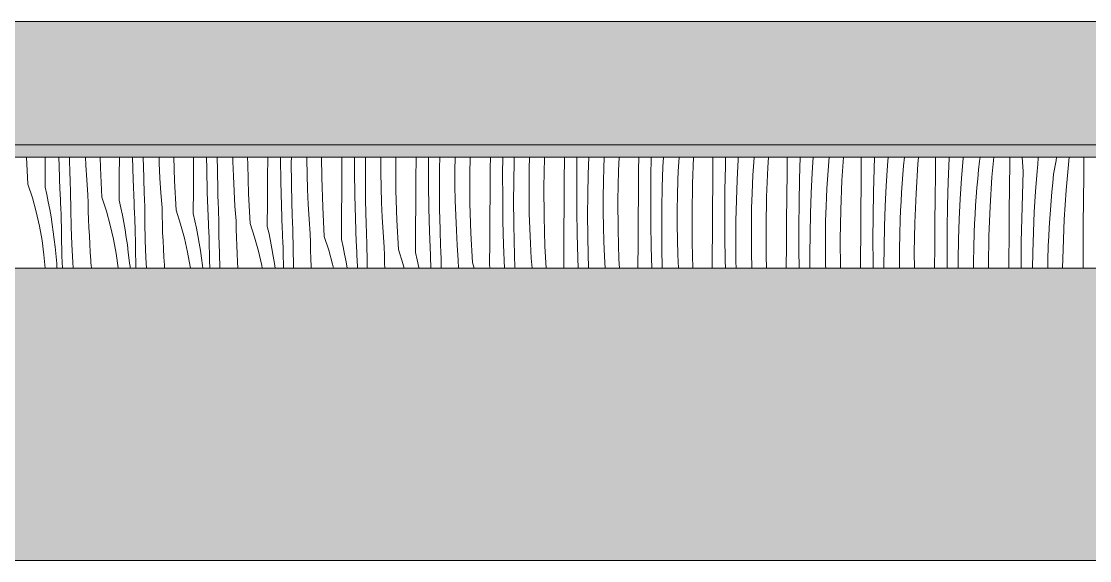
# Model space of a CAD drawing. Header units: millimetres. Extents: x -5804 to 56024, y 506 to 54141.
# Drawn here: x 41589 to 43320, y 28372 to 29245 of the extents above; entities that cross this region are included whole.
import ezdxf

# ---------------------------------------------------------------- set-up
doc = ezdxf.new("R2010")
doc.units = ezdxf.units.MM
doc.layers.add('2D Drafting - General2', color=251, linetype='Continuous', lineweight=15)
doc.layers.add('2D Drafting - General81', color=251, linetype='Continuous', lineweight=20)

# ---------------------------------------------------------------- blocks, each defined once
blk = doc.blocks.new('*X26')
at = {"layer": '2D Drafting - General81', "linetype": 'Continuous'}
for p, q in [((-53622.6, -105060.6), (-53624.9, -105016.9)), ((-53594.5, -105026.2), (-53594.4, -105016.9)), ((-53572, -105031.7), (-53572.4, -105016.9)), ((-53555, -105028.5), (-53555.2, -105016.9)), ((-53528.6, -105029.6), (-53529.1, -105016.9)), ((-53505, -105034.1), (-53505.5, -105016.9)), ((-53474.4, -105047.4), (-53474.2, -105016.9)), ((-53451.9, -105052.8), (-53452.8, -105016.9)), ((-53434.9, -105049.6), (-53435.6, -105016.9)), ((-53409.6, -105026.7), (-53409.9, -105016.9)), ((-53385, -105055.2), (-53386.1, -105016.9)), ((-53354.1, -105029.2), (-53354, -105016.9)), ((-53332.8, -105035.9), (-53333.1, -105016.9)), ((-53315.5, -105037.8), (-53315.7, -105016.9)), ((-53290.2, -105023.7), (-53290.3, -105016.9)), ((-53266.3, -105028.6), (-53266.4, -105016.9)), ((-53234, -105050.4), (-53233.8, -105016.9)), ((-53213.3, -105018.9), (-53213.3, -105016.9)), ((-53212.8, -105057), (-53213.3, -105018.9)), ((-53195.7, -105025.9), (-53195.6, -105016.9)), ((-53170.5, -105020.7), (-53170.5, -105016.9)), ((-53146.3, -105049.8), (-53146.5, -105016.9)), ((-53113.7, -105032.2), (-53113.6, -105016.9)), ((-53093.3, -105040.1), (-53093.4, -105016.9)), ((-53075.6, -105047.1), (-53075.4, -105016.9)), ((-53050.5, -105017.7), (-53050.5, -105016.9)), ((-53050.5, -105041.9), (-53050.5, -105017.7)), ((-53026.5, -105023.1), (-53026.4, -105016.9)), ((-52993.6, -105053.4), (-52993.3, -105016.9)), ((-52973.4, -105023.1), (-52973.3, -105016.9)), ((-52955.3, -105035.2), (-52955, -105016.9)), ((-52930.4, -105038.9), (-52930.1, -105016.9)), ((-52906.4, -105044.3), (-52905.9, -105016.9)), ((-52873.2, -105035.2), (-52873.1, -105016.9)), ((-52853.3, -105044.2), (-52853.1, -105016.9)), ((-52834.6, -105023.3), (-52834.4, -105016.9)), ((-52810, -105035.9), (-52809.4, -105016.9)), ((-52786.3, -105065.5), (-52785.5, -105017.7)), ((-52785.5, -105017.7), (-52785.5, -105016.9)), ((-52753.2, -105056.4), (-52752.9, -105017)), ((-52752.9, -105017), (-52752.9, -105016.9)), ((-52733, -105027.3), (-52732.8, -105016.9)), ((-52714.5, -105044.5), (-52713.6, -105016.9)), ((-52689.2, -105033), (-52688.6, -105018.5)), ((-52688.6, -105018.5), (-52688.5, -105016.9)), ((-52665.4, -105038.8), (-52664.5, -105016.9)), ((-52632.8, -105038.2), (-52632.6, -105016.9)), ((-52612.9, -105048.4), (-52612.4, -105016.9)), ((-52593.4, -105032.6), (-52592.6, -105016.9)), ((-52567.7, -105025.2), (-52567.2, -105016.9)), ((-52545.4, -105060), (-52543.6, -105016.9)), ((-52512.7, -105059.4), (-52512.4, -105020)), ((-52512.4, -105020), (-52512.4, -105016.9)), ((-52492.2, -105031.5), (-52491.8, -105016.9)), ((-52471.7, -105020.8), (-52471.5, -105016.9)), ((-52446.8, -105031.8), (-52445.8, -105017.4)), ((-52445.8, -105017.4), (-52445.8, -105016.9)), ((-52423.4, -105033.4), (-52422.3, -105016.9)), ((-52392.3, -105041.2), (-52392.1, -105016.9)), ((-52372.2, -105052.6), (-52371.2, -105016.9)), ((-52351.7, -105042), (-52350.1, -105016.9)), ((-52324.6, -105024.1), (-52324, -105016.9)), ((-52303.3, -105054.6), (-52300.9, -105016.9)), ((-52271.9, -105023), (-52271.9, -105016.9)), ((-52251.1, -105035.7), (-52250.4, -105016.9)), ((-52229.6, -105030.2), (-52228.6, -105016.9)), ((-52203.3, -105030.8), (-52201.9, -105016.9)), ((-52180.1, -105028), (-52179.2, -105016.9)), ((-52151.9, -105044.2), (-52151.6, -105016.9)), ((-52131, -105056.8), (-52129.6, -105018.7)), ((-52129.6, -105018.7), (-52129.7, -105016.9)), ((-52109.5, -105051.3), (-52107, -105018.4)), ((-52107, -105018.4), (-52106.9, -105016.9)), ((-52080.3, -105023.1), (-52079.1, -105016.9)), ((-52060.1, -105049.2), (-52057.2, -105016.9)), ((-52031.4, -105026), (-52031.3, -105016.9)), ((-52009.5, -105039.9), (-52011.2, -105016.9)), ((-51985.8, -105028.9), (-51985.2, -105018.2)), ((-51985.2, -105018.2), (-51985.2, -105016.9)), ((-51956.2, -105022.4), (-51955.6, -105016.9)), ((-51935.8, -105022.7), (-51935.1, -105016.9)), ((-51911.2, -105026.3), (-51911.1, -105016.9)), ((-53594.8, -105065.6), (-53594.5, -105026.2)), ((-53570.6, -105069.8), (-53572, -105031.7)), ((-53554.8, -105034), (-53555, -105028.5)), ((-53554.7, -105039.6), (-53554.8, -105034)), ((-53527.1, -105053.7), (-53528.6, -105029.6)), ((-53502.5, -105081.8), (-53505, -105034.1)), ((-53408.5, -105050.8), (-53409.6, -105026.7)), ((-53354.4, -105068.5), (-53354.1, -105029.2)), ((-53331.9, -105074), (-53332.8, -105035.9)), ((-53314.8, -105070.8), (-53315.5, -105037.8)), ((-53289.5, -105047.8), (-53290.2, -105023.7)), ((-53264.9, -105076.4), (-53266.3, -105028.6)), ((-53195.5, -105058.9), (-53195.7, -105025.9)), ((-53170.2, -105044.9), (-53170.5, -105020.7)), ((-53114, -105071.5), (-53113.7, -105032.2)), ((-53026.2, -105071), (-53026.5, -105023.1)), ((-52973.2, -105061.2), (-52973.4, -105023.1)), ((-52955.6, -105068.2), (-52955.3, -105035.2)), ((-52873.5, -105074.5), (-52873.2, -105035.2)), ((-52835.3, -105056.4), (-52834.6, -105023.3)), ((-52810.3, -105060.1), (-52810, -105035.9)), ((-52733.2, -105065.4), (-52733, -105027.3)), ((-52689.9, -105057.1), (-52689.2, -105033)), ((-52594.5, -105065.7), (-52593.4, -105032.6)), ((-52568.5, -105039.6), (-52567.7, -105025.2)), ((-52492.9, -105069.6), (-52492.2, -105031.5)), ((-52473.3, -105053.8), (-52471.7, -105020.8)), ((-52447.7, -105046.3), (-52446.8, -105031.8)), ((-52425.3, -105081.2), (-52423.4, -105033.4)), ((-52325.7, -105038.5), (-52324.6, -105024.1)), ((-52272.3, -105062.4), (-52271.9, -105023)), ((-52252.1, -105073.8), (-52251.1, -105035.7)), ((-52231.6, -105063.1), (-52229.6, -105030.2)), ((-52204.5, -105045.2), (-52203.3, -105030.8)), ((-52183.2, -105075.7), (-52180.1, -105028)), ((-52083.2, -105052), (-52081.8, -105037.5)), ((-52081.8, -105037.5), (-52080.3, -105023.1)), ((-52031.8, -105065.4), (-52031.4, -105026)), ((-51987, -105039.5), (-51985.8, -105028.9)), ((-51960.2, -105044.3), (-51956.2, -105022.4)), ((-51940, -105070.4), (-51935.8, -105022.7)), ((-51911.4, -105047.2), (-51911.2, -105026.3)), ((-53554.5, -105045.1), (-53554.7, -105039.6)), ((-53554.3, -105050.7), (-53554.5, -105045.1)), ((-53554.1, -105056.2), (-53554.3, -105050.7)), ((-53525.3, -105077.8), (-53527.1, -105053.7)), ((-53474.7, -105086.7), (-53474.4, -105047.4)), ((-53450.5, -105091), (-53451.9, -105052.8)), ((-53434.8, -105055.2), (-53434.9, -105049.6)), ((-53407.1, -105074.9), (-53408.5, -105050.8)), ((-53288.4, -105072), (-53289.5, -105047.8)), ((-53234.3, -105089.7), (-53234, -105050.4)), ((-53169.5, -105069), (-53170.2, -105044.9)), ((-53144.8, -105097.6), (-53146.3, -105049.8)), ((-53092.7, -105078.2), (-53093.3, -105040.1)), ((-53075.4, -105080.1), (-53075.6, -105047.1)), ((-53050.1, -105066), (-53050.5, -105041.9)), ((-52993.9, -105092.7), (-52993.6, -105053.4)), ((-52930.4, -105063.1), (-52930.4, -105038.9)), ((-52906.1, -105092.1), (-52906.4, -105044.3)), ((-52853.1, -105082.4), (-52853.3, -105044.2)), ((-52715.2, -105077.5), (-52714.5, -105044.5)), ((-52666.3, -105086.7), (-52665.4, -105038.8)), ((-52633.1, -105077.5), (-52632.8, -105038.2)), ((-52613.2, -105086.6), (-52612.9, -105048.4)), ((-52569.8, -105078.3), (-52569.1, -105054.1)), ((-52569.1, -105054.1), (-52568.5, -105039.6)), ((-52474.4, -105086.8), (-52473.3, -105053.8)), ((-52448.4, -105060.8), (-52447.7, -105046.3)), ((-52392.7, -105080.5), (-52392.3, -105041.2)), ((-52372.8, -105090.8), (-52372.2, -105052.6)), ((-52353.2, -105075), (-52351.7, -105042)), ((-52327.6, -105067.5), (-52326.7, -105053)), ((-52326.7, -105053), (-52325.7, -105038.5)), ((-52305.2, -105102.4), (-52303.3, -105054.6)), ((-52205.7, -105059.7), (-52204.5, -105045.2)), ((-52152.2, -105083.5), (-52151.9, -105044.2)), ((-52111.5, -105084.3), (-52109.5, -105051.3)), ((-52084.5, -105066.4), (-52083.2, -105052)), ((-52063.2, -105096.9), (-52060.1, -105049.2)), ((-52010.9, -105078), (-52009.5, -105039.9)), ((-51989.4, -105072.5), (-51987, -105039.5)), ((-51961.7, -105058.7), (-51960.2, -105044.3)), ((-51911.7, -105086.5), (-51911.4, -105047.2)), ((-53622.6, -105060.6), (-53615.3, -105083)), ((-53594.8, -105065.6), (-53592, -105077.5)), ((-53570.4, -105074.5), (-53570.6, -105069.8)), ((-53553.8, -105061.8), (-53554.1, -105056.2)), ((-53553.6, -105067.3), (-53553.8, -105061.8)), ((-53553.4, -105072.9), (-53553.6, -105067.3)), ((-53434.6, -105060.7), (-53434.8, -105055.2)), ((-53434.4, -105066.3), (-53434.6, -105060.7)), ((-53434.2, -105071.8), (-53434.4, -105066.3)), ((-53434, -105077.4), (-53434.2, -105071.8)), ((-53382.4, -105103), (-53385, -105055.2)), ((-53354.6, -105107.9), (-53354.4, -105068.5)), ((-53314.7, -105076.4), (-53314.8, -105070.8)), ((-53287, -105096.1), (-53288.4, -105072)), ((-53211.8, -105095.2), (-53212.8, -105057)), ((-53194.8, -105092), (-53195.5, -105058.9)), ((-53168.4, -105093.1), (-53169.5, -105069)), ((-53114.2, -105110.9), (-53114, -105071.5)), ((-53049.4, -105090.2), (-53050.1, -105066)), ((-53024.8, -105118.8), (-53026.2, -105071)), ((-52972.6, -105099.4), (-52973.2, -105061.2)), ((-52955.3, -105101.3), (-52955.6, -105068.2)), ((-52930, -105087.2), (-52930.4, -105063.1)), ((-52835.5, -105089.4), (-52835.3, -105056.4)), ((-52810.3, -105084.2), (-52810.3, -105060.1)), ((-52786.1, -105113.3), (-52786.3, -105065.5)), ((-52753.5, -105095.7), (-52753.2, -105056.4)), ((-52733.1, -105103.6), (-52733.2, -105065.4)), ((-52690.3, -105081.3), (-52689.9, -105057.1)), ((-52595.1, -105098.7), (-52594.5, -105065.7)), ((-52546.2, -105107.8), (-52545.4, -105060)), ((-52513, -105098.7), (-52512.7, -105059.4)), ((-52493.1, -105107.8), (-52492.9, -105069.6)), ((-52449, -105075.3), (-52448.4, -105060.8)), ((-52328.4, -105082), (-52327.6, -105067.5)), ((-52272.6, -105101.7), (-52272.3, -105062.4)), ((-52233.2, -105096.1), (-52231.6, -105063.1)), ((-52206.7, -105074.2), (-52205.7, -105059.7)), ((-52132, -105095), (-52131, -105056.8)), ((-52085.6, -105080.9), (-52084.5, -105066.4)), ((-52032.1, -105104.7), (-52031.8, -105065.4)), ((-51963.1, -105073.1), (-51961.7, -105058.7)), ((-51943.1, -105118.1), (-51940, -105070.4)), ((-53615.3, -105083), (-53609.1, -105105.7)), ((-53592, -105077.5), (-53589.5, -105089.5)), ((-53589.5, -105089.5), (-53587.2, -105101.6)), ((-53570.2, -105079.2), (-53570.4, -105074.5)), ((-53570, -105083.8), (-53570.2, -105079.2)), ((-53569.8, -105088.5), (-53570, -105083.8)), ((-53569.6, -105093.2), (-53569.8, -105088.5)), ((-53553, -105101.4), (-53553.4, -105072.9)), ((-53525.1, -105091.1), (-53525.3, -105077.8)), ((-53502.5, -105081.8), (-53495.3, -105104.2)), ((-53474.7, -105086.7), (-53472, -105098.7)), ((-53433.8, -105082.9), (-53434, -105077.4)), ((-53433.5, -105088.5), (-53433.8, -105082.9)), ((-53433.3, -105094), (-53433.5, -105088.5)), ((-53405.2, -105099), (-53407.1, -105074.9)), ((-53330.5, -105112.2), (-53331.9, -105074)), ((-53314.5, -105081.9), (-53314.7, -105076.4)), ((-53314.3, -105087.5), (-53314.5, -105081.9)), ((-53314.1, -105093), (-53314.3, -105087.5)), ((-53262.4, -105124.2), (-53264.9, -105076.4)), ((-53234.6, -105129.1), (-53234.3, -105089.7)), ((-53091.7, -105116.4), (-53092.7, -105078.2)), ((-53074.7, -105113.1), (-53075.4, -105080.1)), ((-52929.3, -105111.3), (-52930, -105087.2)), ((-52873.8, -105113.9), (-52873.5, -105074.5)), ((-52852.6, -105120.6), (-52853.1, -105082.4)), ((-52835.3, -105122.4), (-52835.5, -105089.4)), ((-52810, -105108.4), (-52810.3, -105084.2)), ((-52715.4, -105110.6), (-52715.2, -105077.5)), ((-52690.3, -105105.4), (-52690.3, -105081.3)), ((-52666, -105134.5), (-52666.3, -105086.7)), ((-52633.4, -105116.9), (-52633.1, -105077.5)), ((-52613, -105124.7), (-52613.2, -105086.6)), ((-52570.2, -105102.4), (-52569.8, -105078.3)), ((-52475.1, -105119.9), (-52474.4, -105086.8)), ((-52449.8, -105099.4), (-52449, -105075.3)), ((-52426.1, -105129), (-52425.3, -105081.2)), ((-52393, -105119.9), (-52392.7, -105080.5)), ((-52354.3, -105108), (-52353.2, -105075)), ((-52329, -105096.5), (-52328.4, -105082)), ((-52252.7, -105111.9), (-52252.1, -105073.8)), ((-52208.3, -105103.2), (-52207.5, -105088.7)), ((-52207.5, -105088.7), (-52206.7, -105074.2)), ((-52185.2, -105123.5), (-52183.2, -105075.7)), ((-52152.5, -105122.9), (-52152.2, -105083.5)), ((-52113.1, -105117.3), (-52111.5, -105084.3)), ((-52086.6, -105095.4), (-52085.6, -105080.9)), ((-52012, -105116.1), (-52010.9, -105078)), ((-51991.5, -105105.5), (-51989.4, -105072.5)), ((-51965.5, -105102.1), (-51964.4, -105087.6)), ((-51964.4, -105087.6), (-51963.1, -105073.1)), ((-51912.1, -105125.9), (-51911.7, -105086.5)), ((-53609.1, -105105.7), (-53603.9, -105128.6)), ((-53587.2, -105101.6), (-53585.1, -105113.7)), ((-53569.3, -105097.9), (-53569.6, -105093.2)), ((-53569.1, -105102.5), (-53569.3, -105097.9)), ((-53568.9, -105107.2), (-53569.1, -105102.5)), ((-53552.3, -105130), (-53553, -105101.4)), ((-53524.7, -105104.4), (-53525.1, -105091.1)), ((-53524.2, -105117.7), (-53524.7, -105104.4)), ((-53495.3, -105104.2), (-53489, -105126.9)), ((-53472, -105098.7), (-53469.5, -105110.7)), ((-53450.3, -105095.7), (-53450.5, -105091)), ((-53450.1, -105100.3), (-53450.3, -105095.7)), ((-53449.9, -105105), (-53450.1, -105100.3)), ((-53449.7, -105109.7), (-53449.9, -105105)), ((-53432.9, -105122.6), (-53433.3, -105094)), ((-53405, -105112.3), (-53405.2, -105099)), ((-53382.4, -105103), (-53375.2, -105125.4)), ((-53313.9, -105098.6), (-53314.1, -105093)), ((-53313.7, -105104.1), (-53313.9, -105098.6)), ((-53313.5, -105109.6), (-53313.7, -105104.1)), ((-53285.2, -105120.1), (-53287, -105096.1)), ((-53210.4, -105133.3), (-53211.8, -105095.2)), ((-53194.6, -105097.5), (-53194.8, -105092)), ((-53194.4, -105103.1), (-53194.6, -105097.5)), ((-53194.3, -105108.6), (-53194.4, -105103.1)), ((-53166.9, -105117.2), (-53168.4, -105093.1)), ((-53142.3, -105145.3), (-53144.8, -105097.6)), ((-53048.3, -105114.3), (-53049.4, -105090.2)), ((-52994.2, -105132.1), (-52993.9, -105092.7)), ((-52971.7, -105137.5), (-52972.6, -105099.4)), ((-52954.6, -105134.3), (-52955.3, -105101.3)), ((-52904.7, -105139.9), (-52906.1, -105092.1)), ((-52753.8, -105135.1), (-52753.5, -105095.7)), ((-52732.5, -105141.7), (-52733.1, -105103.6)), ((-52689.9, -105129.5), (-52690.3, -105105.4)), ((-52595.4, -105131.7), (-52595.1, -105098.7)), ((-52570.2, -105126.6), (-52570.2, -105102.4)), ((-52513.3, -105138.1), (-52513, -105098.7)), ((-52450.1, -105123.6), (-52449.8, -105099.4)), ((-52373, -105128.9), (-52372.8, -105090.8)), ((-52329.7, -105120.6), (-52329, -105096.5)), ((-52306.1, -105150.2), (-52305.2, -105102.4)), ((-52272.9, -105141.1), (-52272.6, -105101.7)), ((-52234.3, -105129.2), (-52233.2, -105096.1)), ((-52208.9, -105117.7), (-52208.3, -105103.2)), ((-52132.7, -105133.1), (-52132, -105095)), ((-52087.5, -105109.8), (-52086.6, -105095.4)), ((-52065.1, -105144.7), (-52063.2, -105096.9)), ((-52032.5, -105144.1), (-52032.1, -105104.7)), ((-51993, -105138.5), (-51991.5, -105105.5)), ((-51966.5, -105116.5), (-51965.5, -105102.1)), ((-53585.1, -105113.7), (-53583.2, -105125.8)), ((-53568.3, -105142.1), (-53568.9, -105107.2)), ((-53523.7, -105131), (-53524.2, -105117.7)), ((-53469.5, -105110.7), (-53467.1, -105122.7)), ((-53467.1, -105122.7), (-53465, -105134.8)), ((-53449.5, -105114.3), (-53449.7, -105109.7)), ((-53449.3, -105119), (-53449.5, -105114.3)), ((-53449, -105123.7), (-53449.3, -105119)), ((-53448.8, -105128.4), (-53449, -105123.7)), ((-53432.3, -105151.2), (-53432.9, -105122.6)), ((-53404.6, -105125.6), (-53405, -105112.3)), ((-53354.6, -105107.9), (-53351.9, -105119.9)), ((-53351.9, -105119.9), (-53349.4, -105131.9)), ((-53330.3, -105116.8), (-53330.5, -105112.2)), ((-53330.1, -105121.5), (-53330.3, -105116.8)), ((-53329.9, -105126.2), (-53330.1, -105121.5)), ((-53313.2, -105115.2), (-53313.5, -105109.6)), ((-53312.9, -105143.8), (-53313.2, -105115.2)), ((-53284.9, -105133.5), (-53285.2, -105120.1)), ((-53262.4, -105124.2), (-53255.1, -105146.5)), ((-53194.1, -105114.2), (-53194.3, -105108.6)), ((-53193.9, -105119.7), (-53194.1, -105114.2)), ((-53193.6, -105125.3), (-53193.9, -105119.7)), ((-53165.1, -105141.3), (-53166.9, -105117.2)), ((-53114.5, -105150.2), (-53114.2, -105110.9)), ((-53090.3, -105154.5), (-53091.7, -105116.4)), ((-53074.6, -105118.7), (-53074.7, -105113.1)), ((-53074.4, -105124.2), (-53074.6, -105118.7)), ((-53074.2, -105129.8), (-53074.4, -105124.2)), ((-53046.9, -105138.4), (-53048.3, -105114.3)), ((-53022.2, -105166.5), (-53024.8, -105118.8)), ((-52928.2, -105135.5), (-52929.3, -105111.3)), ((-52874.1, -105153.2), (-52873.8, -105113.9)), ((-52851.6, -105158.7), (-52852.6, -105120.6)), ((-52834.6, -105155.5), (-52835.3, -105122.4)), ((-52809.3, -105132.5), (-52810, -105108.4)), ((-52784.6, -105161.1), (-52786.1, -105113.3)), ((-52715.2, -105143.6), (-52715.4, -105110.6)), ((-52633.7, -105156.2), (-52633.4, -105116.9)), ((-52545.9, -105155.6), (-52546.2, -105107.8)), ((-52492.9, -105145.9), (-52493.1, -105107.8)), ((-52475.3, -105152.9), (-52475.1, -105119.9)), ((-52450.1, -105147.7), (-52450.1, -105123.6)), ((-52393.3, -105159.2), (-52393, -105119.9)), ((-52355, -105141), (-52354.3, -105108)), ((-52330.1, -105144.8), (-52329.7, -105120.6)), ((-52253, -105150.1), (-52252.7, -105111.9)), ((-52209.6, -105141.8), (-52208.9, -105117.7)), ((-52186, -105171.3), (-52185.2, -105123.5)), ((-52152.8, -105162.2), (-52152.5, -105122.9)), ((-52114.2, -105150.3), (-52113.1, -105117.3)), ((-52088.8, -105138.8), (-52088.2, -105124.3)), ((-52088.2, -105124.3), (-52087.5, -105109.8)), ((-52012.6, -105154.3), (-52012, -105116.1)), ((-51967.4, -105131), (-51966.5, -105116.5)), ((-51945, -105165.9), (-51943.1, -105118.1)), ((-53603.9, -105128.6), (-53599.7, -105151.8)), ((-53583.2, -105125.8), (-53581.4, -105137.9)), ((-53581.4, -105137.9), (-53579.9, -105150.1)), ((-53551.3, -105158.6), (-53552.3, -105130)), ((-53523, -105144.4), (-53523.7, -105131)), ((-53489, -105126.9), (-53483.8, -105149.8)), ((-53465, -105134.8), (-53463.1, -105147)), ((-53448.2, -105163.3), (-53448.8, -105128.4)), ((-53404.2, -105138.9), (-53404.6, -105125.6)), ((-53403.6, -105152.2), (-53404.2, -105138.9)), ((-53375.2, -105125.4), (-53369, -105148.1)), ((-53349.4, -105131.9), (-53347.1, -105143.9)), ((-53329.7, -105130.8), (-53329.9, -105126.2)), ((-53329.4, -105135.5), (-53329.7, -105130.8)), ((-53329.2, -105140.2), (-53329.4, -105135.5)), ((-53329, -105144.9), (-53329.2, -105140.2)), ((-53284.6, -105146.8), (-53284.9, -105133.5)), ((-53234.6, -105129.1), (-53231.8, -105141)), ((-53231.8, -105141), (-53229.3, -105153)), ((-53210.2, -105138), (-53210.4, -105133.3)), ((-53210, -105142.7), (-53210.2, -105138)), ((-53193.4, -105130.8), (-53193.6, -105125.3)), ((-53193.1, -105136.4), (-53193.4, -105130.8)), ((-53192.8, -105164.9), (-53193.1, -105136.4)), ((-53164.8, -105154.6), (-53165.1, -105141.3)), ((-53074, -105135.3), (-53074.2, -105129.8)), ((-53073.8, -105140.9), (-53074, -105135.3)), ((-53073.6, -105146.4), (-53073.8, -105140.9)), ((-53045, -105162.5), (-53046.9, -105138.4)), ((-52994.4, -105171.4), (-52994.2, -105132.1)), ((-52970.3, -105175.7), (-52971.7, -105137.5)), ((-52954.5, -105139.9), (-52954.6, -105134.3)), ((-52954.3, -105145.4), (-52954.5, -105139.9)), ((-52926.8, -105159.6), (-52928.2, -105135.5)), ((-52902.2, -105187.7), (-52904.7, -105139.9)), ((-52808.2, -105156.6), (-52809.3, -105132.5)), ((-52754, -105174.4), (-52753.8, -105135.1)), ((-52689.2, -105153.7), (-52689.9, -105129.5)), ((-52664.6, -105182.3), (-52666, -105134.5)), ((-52612.4, -105162.9), (-52613, -105124.7)), ((-52595.1, -105164.8), (-52595.4, -105131.7)), ((-52569.8, -105150.7), (-52570.2, -105126.6)), ((-52513.6, -105177.4), (-52513.3, -105138.1)), ((-52425.9, -105176.8), (-52426.1, -105129)), ((-52372.9, -105167.1), (-52373, -105128.9)), ((-52355.2, -105174.1), (-52355, -105141)), ((-52273.2, -105180.4), (-52272.9, -105141.1)), ((-52234.9, -105162.2), (-52234.3, -105129.2)), ((-52132.9, -105171.3), (-52132.7, -105133.1)), ((-52089.6, -105163), (-52088.8, -105138.8)), ((-51994.1, -105171.5), (-51993, -105138.5)), ((-51968.2, -105145.5), (-51967.4, -105131)), ((-51912.4, -105165.2), (-51912.1, -105125.9)), ((-53599.7, -105151.8), (-53596.5, -105175.1)), ((-53579.9, -105150.1), (-53578.6, -105162.3)), ((-53567.4, -105177), (-53568.3, -105142.1)), ((-53550, -105187.1), (-53551.3, -105158.6)), ((-53522.3, -105157.7), (-53523, -105144.4)), ((-53521.5, -105170.9), (-53522.3, -105157.7)), ((-53483.8, -105149.8), (-53479.6, -105173)), ((-53463.1, -105147), (-53461.4, -105159.1)), ((-53431.2, -105179.7), (-53432.3, -105151.2)), ((-53403, -105165.5), (-53403.6, -105152.2)), ((-53369, -105148.1), (-53363.8, -105171)), ((-53347.1, -105143.9), (-53345, -105156)), ((-53345, -105156), (-53343, -105168.1)), ((-53328.7, -105149.5), (-53329, -105144.9)), ((-53328.1, -105184.4), (-53328.7, -105149.5)), ((-53312.2, -105172.3), (-53312.9, -105143.8)), ((-53284.1, -105160.1), (-53284.6, -105146.8)), ((-53255.1, -105146.5), (-53248.9, -105169.2)), ((-53229.3, -105153), (-53227, -105165.1)), ((-53209.8, -105147.3), (-53210, -105142.7)), ((-53209.6, -105152), (-53209.8, -105147.3)), ((-53209.4, -105156.7), (-53209.6, -105152)), ((-53209.1, -105161.4), (-53209.4, -105156.7)), ((-53164.5, -105167.9), (-53164.8, -105154.6)), ((-53142.3, -105145.3), (-53135.1, -105167.7)), ((-53114.5, -105150.2), (-53111.8, -105162.2)), ((-53090.1, -105159.2), (-53090.3, -105154.5)), ((-53073.3, -105152), (-53073.6, -105146.4)), ((-53073.1, -105157.5), (-53073.3, -105152)), ((-53072.7, -105186.1), (-53073.1, -105157.5)), ((-52954.1, -105151), (-52954.3, -105145.4)), ((-52953.9, -105156.5), (-52954.1, -105151)), ((-52953.7, -105162.1), (-52953.9, -105156.5)), ((-52874.3, -105192.6), (-52874.1, -105153.2)), ((-52850.2, -105196.8), (-52851.6, -105158.7)), ((-52834.4, -105161), (-52834.6, -105155.5)), ((-52806.7, -105180.7), (-52808.2, -105156.6)), ((-52731.5, -105179.9), (-52732.5, -105141.7)), ((-52714.5, -105176.7), (-52715.2, -105143.6)), ((-52688.1, -105177.8), (-52689.2, -105153.7)), ((-52634, -105195.6), (-52633.7, -105156.2)), ((-52569.1, -105174.9), (-52569.8, -105150.7)), ((-52544.7, -105196.9), (-52545.9, -105155.6)), ((-52492.4, -105184.1), (-52492.9, -105145.9)), ((-52475.1, -105186), (-52475.3, -105152.9)), ((-52449.8, -105171.9), (-52450.1, -105147.7)), ((-52330.1, -105168.9), (-52330.1, -105144.8)), ((-52305.8, -105196.9), (-52306.1, -105150.2)), ((-52252.8, -105188.3), (-52253, -105150.1)), ((-52210, -105165.9), (-52209.6, -105141.8)), ((-52114.9, -105183.4), (-52114.2, -105150.3)), ((-52065.9, -105192.5), (-52065.1, -105144.7)), ((-52032.8, -105183.4), (-52032.5, -105144.1)), ((-52012.8, -105192.4), (-52012.6, -105154.3)), ((-51968.8, -105160), (-51968.2, -105145.5)), ((-53596.5, -105175.1), (-53594.5, -105196.9)), ((-53577.8, -105167.6), (-53578.6, -105162.3)), ((-53577.1, -105173), (-53577.8, -105167.6)), ((-53576.5, -105178.3), (-53577.1, -105173)), ((-53520.5, -105184.2), (-53521.5, -105170.9)), ((-53479.6, -105173), (-53476.5, -105196.3)), ((-53461.4, -105159.1), (-53459.8, -105171.3)), ((-53459.8, -105171.3), (-53458.5, -105183.5)), ((-53447.4, -105196.9), (-53448.2, -105163.3)), ((-53402.2, -105178.8), (-53403, -105165.5)), ((-53363.8, -105171), (-53359.6, -105194.1)), ((-53343, -105168.1), (-53341.3, -105180.3)), ((-53311.3, -105196.9), (-53312.2, -105172.3)), ((-53283.5, -105173.4), (-53284.1, -105160.1)), ((-53282.9, -105186.7), (-53283.5, -105173.4)), ((-53248.9, -105169.2), (-53243.7, -105192.2)), ((-53227, -105165.1), (-53224.9, -105177.2)), ((-53208.9, -105166), (-53209.1, -105161.4)), ((-53208.7, -105170.7), (-53208.9, -105166)), ((-53208.2, -105196.9), (-53208.7, -105170.7)), ((-53192.1, -105193.5), (-53192.8, -105164.9)), ((-53164, -105181.3), (-53164.5, -105167.9)), ((-53135.1, -105167.7), (-53128.8, -105190.4)), ((-53111.8, -105162.2), (-53109.3, -105174.2)), ((-53109.3, -105174.2), (-53106.9, -105186.3)), ((-53089.9, -105163.8), (-53090.1, -105159.2)), ((-53089.7, -105168.5), (-53089.9, -105163.8)), ((-53089.5, -105173.2), (-53089.7, -105168.5)), ((-53089.3, -105177.9), (-53089.5, -105173.2)), ((-53044.8, -105175.8), (-53045, -105162.5)), ((-53044.4, -105189.1), (-53044.8, -105175.8)), ((-53022.2, -105166.5), (-53015, -105188.9)), ((-52994.4, -105171.4), (-52991.7, -105183.4)), ((-52970.1, -105180.3), (-52970.3, -105175.7)), ((-52953.5, -105167.6), (-52953.7, -105162.1)), ((-52953.3, -105173.2), (-52953.5, -105167.6)), ((-52953, -105178.7), (-52953.3, -105173.2)), ((-52925, -105183.6), (-52926.8, -105159.6)), ((-52834.2, -105166.6), (-52834.4, -105161)), ((-52834.1, -105172.1), (-52834.2, -105166.6)), ((-52833.9, -105177.7), (-52834.1, -105172.1)), ((-52782.7, -105196.9), (-52784.6, -105161.1)), ((-52754.2, -105196.9), (-52754, -105174.4)), ((-52611.6, -105196.9), (-52612.4, -105162.9)), ((-52594.5, -105196.9), (-52595.1, -105164.8)), ((-52568.1, -105196.9), (-52569.1, -105174.9)), ((-52449.1, -105196), (-52449.8, -105171.9)), ((-52393.5, -105196.9), (-52393.3, -105159.2)), ((-52372.4, -105196.9), (-52372.9, -105167.1)), ((-52355.1, -105196.9), (-52355.2, -105174.1)), ((-52329.7, -105193.1), (-52330.1, -105168.9)), ((-52235.2, -105195.3), (-52234.9, -105162.2)), ((-52210, -105190.1), (-52210, -105165.9)), ((-52185.9, -105196.9), (-52186, -105171.3)), ((-52153.1, -105196.9), (-52152.8, -105162.2)), ((-52132.8, -105196.9), (-52132.9, -105171.3)), ((-52089.9, -105187.1), (-52089.6, -105163)), ((-51994.7, -105196.9), (-51994.1, -105171.5)), ((-51969.5, -105184.1), (-51968.8, -105160)), ((-51945.6, -105196.9), (-51945, -105165.9)), ((-51912.6, -105196.9), (-51912.4, -105165.2)), ((-53576, -105183.7), (-53576.5, -105178.3)), ((-53575.7, -105189), (-53576, -105183.7)), ((-53575.5, -105194.4), (-53575.7, -105189)), ((-53566.7, -105196.9), (-53567.4, -105177)), ((-53549.4, -105196.9), (-53550, -105187.1)), ((-53520.4, -105188.2), (-53520.5, -105184.2)), ((-53520.1, -105192.1), (-53520.4, -105188.2)), ((-53519.6, -105196), (-53520.1, -105192.1)), ((-53457.7, -105188.8), (-53458.5, -105183.5)), ((-53457, -105194.1), (-53457.7, -105188.8)), ((-53430.4, -105196.9), (-53431.2, -105179.7)), ((-53401.4, -105192.1), (-53402.2, -105178.8)), ((-53401.1, -105196.9), (-53401.4, -105192.1)), ((-53341.3, -105180.3), (-53339.8, -105192.4)), ((-53339.8, -105192.4), (-53339.3, -105196.9)), ((-53327.8, -105196.9), (-53328.1, -105184.4)), ((-53282.3, -105196.9), (-53282.9, -105186.7)), ((-53243.7, -105192.2), (-53242.8, -105196.9)), ((-53224.9, -105177.2), (-53223, -105189.3)), ((-53223, -105189.3), (-53221.9, -105196.9)), ((-53192, -105196.9), (-53192.1, -105193.5)), ((-53163.5, -105194.6), (-53164, -105181.3)), ((-53128.8, -105190.4), (-53127.4, -105196.9)), ((-53106.9, -105186.3), (-53105.1, -105196.9)), ((-53089.1, -105182.5), (-53089.3, -105177.9)), ((-53088.8, -105187.2), (-53089.1, -105182.5)), ((-53088.6, -105191.9), (-53088.8, -105187.2)), ((-53088.5, -105196.9), (-53088.6, -105191.9)), ((-53072.5, -105196.9), (-53072.7, -105186.1)), ((-53044.2, -105196.9), (-53044.4, -105189.1)), ((-53015, -105188.9), (-53012.8, -105196.9)), ((-52991.7, -105183.4), (-52989.2, -105195.4)), ((-52969.9, -105185), (-52970.1, -105180.3)), ((-52969.7, -105189.7), (-52969.9, -105185)), ((-52969.4, -105194.4), (-52969.7, -105189.7)), ((-52952.8, -105196.9), (-52953, -105178.7)), ((-52924.7, -105196.9), (-52925, -105183.6)), ((-52902.2, -105187.7), (-52899.2, -105196.9)), ((-52874.3, -105192.6), (-52873.4, -105196.9)), ((-52833.7, -105183.2), (-52833.9, -105177.7)), ((-52833.4, -105188.8), (-52833.7, -105183.2)), ((-52833.2, -105194.3), (-52833.4, -105188.8)), ((-52805.5, -105196.9), (-52806.7, -105180.7)), ((-52730.9, -105196.9), (-52731.5, -105179.9)), ((-52714.3, -105182.2), (-52714.5, -105176.7)), ((-52714.2, -105187.8), (-52714.3, -105182.2)), ((-52714, -105193.3), (-52714.2, -105187.8)), ((-52713.9, -105196.9), (-52714, -105193.3)), ((-52687, -105196.9), (-52688.1, -105177.8)), ((-52663.8, -105196.9), (-52664.6, -105182.3)), ((-52513.8, -105196.9), (-52513.6, -105177.4)), ((-52492, -105196.9), (-52492.4, -105184.1)), ((-52474.8, -105196.9), (-52475.1, -105186)), ((-52425.3, -105196.9), (-52425.9, -105176.8)), ((-52329.6, -105196.9), (-52329.7, -105193.1)), ((-52273.3, -105196.9), (-52273.2, -105180.4)), ((-52252.7, -105196.9), (-52252.8, -105188.3)), ((-52209.9, -105196.9), (-52210, -105190.1)), ((-52115, -105196.9), (-52114.9, -105183.4)), ((-52089.9, -105196.9), (-52089.9, -105187.1)), ((-52065.9, -105196.9), (-52065.9, -105192.5)), ((-52032.9, -105196.9), (-52032.8, -105183.4)), ((-52012.8, -105196.9), (-52012.8, -105192.4)), ((-51969.7, -105196.9), (-51969.5, -105184.1)), ((-53575.5, -105196.9), (-53575.5, -105194.4)), ((-53519.5, -105196.9), (-53519.6, -105196)), ((-53476.5, -105196.3), (-53476.4, -105196.9)), ((-53456.7, -105196.9), (-53457, -105194.1)), ((-53359.6, -105194.1), (-53359.2, -105196.9)), ((-53163.4, -105196.9), (-53163.5, -105194.6)), ((-52989.2, -105195.4), (-52988.9, -105196.9)), ((-52969.3, -105196.9), (-52969.4, -105194.4)), ((-52850.2, -105196.9), (-52850.2, -105196.8)), ((-52833.1, -105196.9), (-52833.2, -105194.3)), ((-52634, -105196.9), (-52634, -105195.6)), ((-52449, -105196.9), (-52449.1, -105196)), ((-52235.1, -105196.9), (-52235.2, -105195.3))]:
    blk.add_line(p, q, dxfattribs=at)
blk = doc.blocks.new('Wype_nienie_41')
at = {"layer": '2D Drafting - General2', "linetype": 'Continuous'}
for p, q in [((-48401.9, -105016.9), (-58901, -105016.9)), ((-58901, -105196.9), (-48401.9, -105196.9))]:
    blk.add_line(p, q, dxfattribs=at)
at = {"layer": '2D Drafting - General81', "linetype": 'Continuous'}
blk.add_blockref('*X26', (0, 0), dxfattribs=at)

msp = doc.modelspace()

# ---------------------------------------------------------------- hatches: boundary and pattern name
at = {"layer": '2D Drafting - General81', "linetype": 'Continuous'}
h = msp.add_hatch(dxfattribs=at)
h.set_pattern_fill('BETON', color=256, style=0, pattern_type=2)
h.set_pattern_definition([(45, (95222.02, 134042.17), (-70.71068, 70.71068), [75, -25]), (45, (95222.02, 134112.89), (-70.71068, 70.71068), [75, -25])])
h.paths.add_polyline_path([(47120.13, 29245.27), (36021.03, 29245.27), (36021.03, 29075.27), (36021.03, 29045.27), (47120.13, 29045.27)])
msp.add_hatch(color=256, dxfattribs=at).paths.add_polyline_path([(36321.03, 29025.27), (46820.13, 29025.27), (46820.13, 29045.27), (36321.03, 29045.27)], flags=0)
h = msp.add_hatch(dxfattribs=at)
h.set_pattern_fill('SOLID___DASHED', color=256, style=0, pattern_type=2)
h.set_pattern_definition([(45, (95222.02, 134042.17), (-70.71068, 70.71068), []), (45, (95186.66, 134077.53), (-70.71068, 70.71068), [75, -25])])
h.paths.add_polyline_path([(48488.23, 28371.7), (48488.23, 28845.27), (3122.03, 28845.27), (3122.03, 28371.7)])

# ---------------------------------------------------------------- linework, layer by layer
at = {"layer": '2D Drafting - General2', "linetype": 'Continuous', "flags": 128}
for points in [[(47120.13, 29245.27), (36021.03, 29245.27), (36021.03, 29075.27), (36021.03, 29045.27), (47120.13, 29045.27)], [(48488.23, 28845.27), (3122.03, 28845.27), (3122.03, 28371.7), (48488.23, 28371.7)]]:
    msp.add_lwpolyline(points, close=True, dxfattribs=at)

# ---------------------------------------------------------------- block references
at = {"layer": '2D Drafting - General81', "linetype": 'Continuous'}
msp.add_blockref('Wype_nienie_41', (95222.02, 134042.17), dxfattribs=at)

doc.saveas('drawing.dxf')
